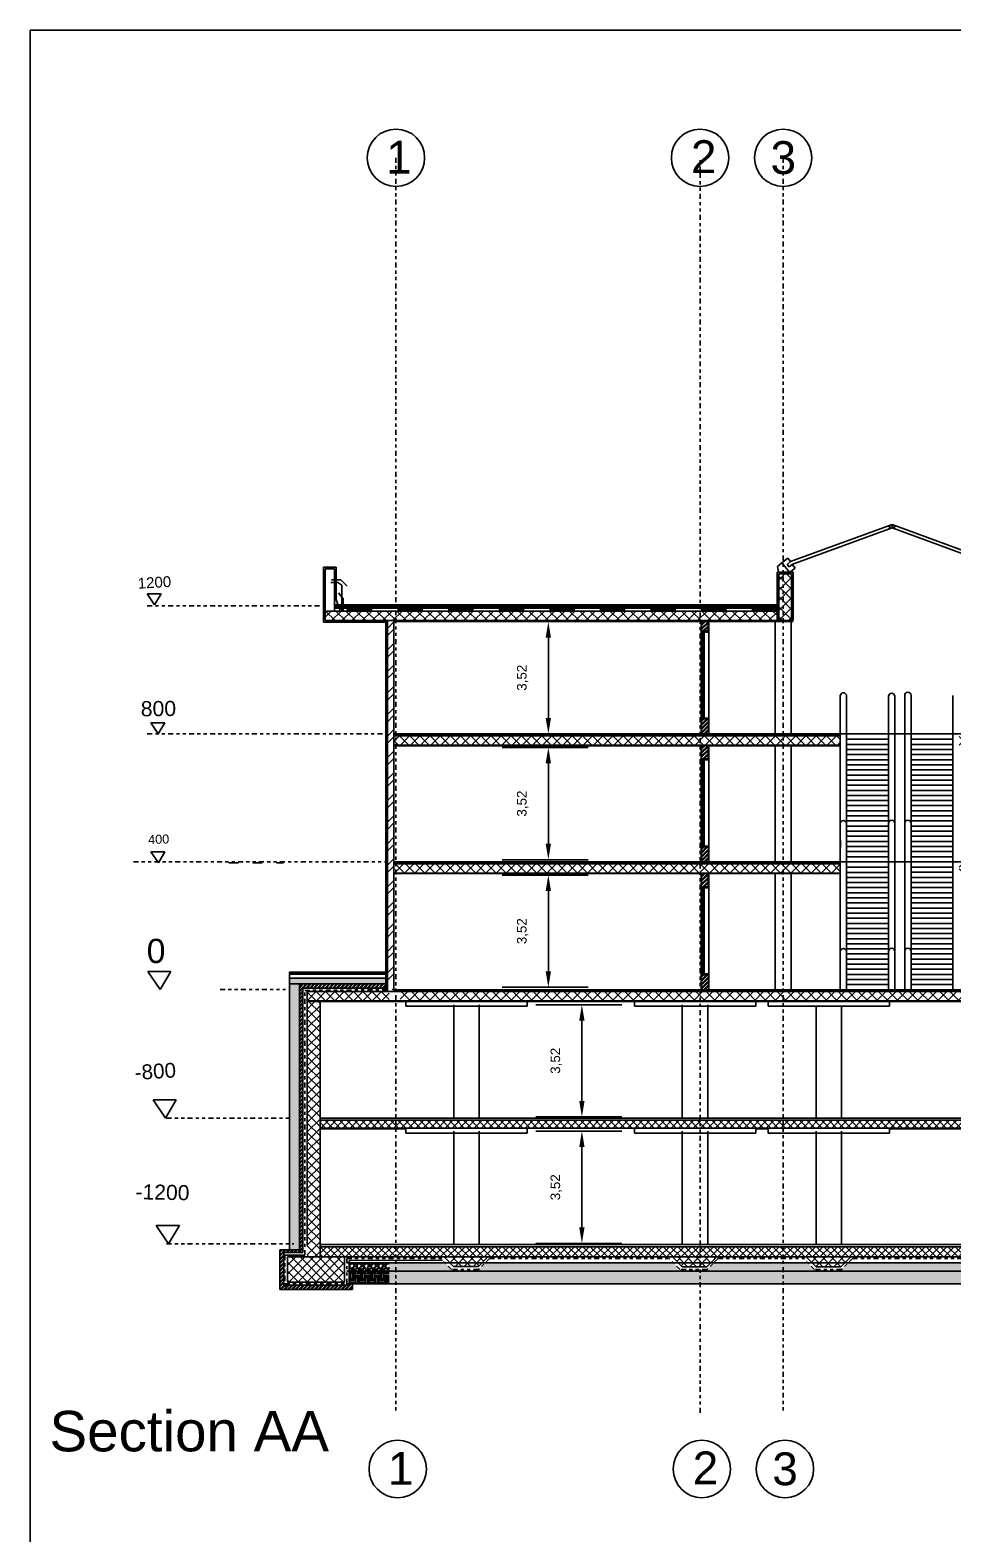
# Model space of a CAD drawing. Header units: millimetres. Extents: x 240 to 610, y 141 to 225.
# Drawn here: x 365.42 to 394.37, y 177.92 to 225.08 of the extents above; entities that cross this region are included whole.
import ezdxf

# ---------------------------------------------------------------- set-up
doc = ezdxf.new("R2010")
doc.units = ezdxf.units.MM
doc.header["$LTSCALE"] = 0.5
for name, pattern in [('ACAD_ISO03W100', [30, 12, -18]), ('Dash', [6.35, 3.175, -3.175]), ('PHANTOM2', [1.25, 0.625, -0.125, 0.125, -0.125, 0.125, -0.125])]:
    doc.linetypes.add(name, pattern=pattern)
doc.layers.add('Layer1', color=5, linetype='Continuous')
doc.layers.add('m7or', color=1, linetype='Continuous')
doc.styles.get("Standard").update_dxf_attribs({"font": 'arial.ttf'})
doc.dimstyles.new('Copy of ISO-25', dxfattribs={"dimtxt": 0.3, "dimasz": 0.5, "dimexe": 1.25, "dimexo": 0.625, "dimtad": 1, "dimtxsty": 'Standard', "dimcen": 2.5, "dimadec": 0, "dimazin": 0, "dimtfac": 1, "dimtmove": 0, "dimatfit": 3, "dimfxl": 1, "dimarcsym": 0})
pattern_1 = [(45, (-2698.28931, -1589.49827), (-0.1144982655, 0.1144982655), []), (135, (-2698.28931, -1589.49827), (-0.1144982655, -0.1144982655), [])]
pattern_2 = [(45, (-2698.28931, -1589.49827), (-0.141439034, 0.141439034), []), (135, (-2698.28931, -1589.49827), (-0.141439034, -0.141439034), [])]
pattern_3 = [(0, (-2698.28931, -1589.49827), (0.1524, 0.1524), [0.1524, -0.1524]), (0, (-2698.28931, -1589.44112), (0.1524, 0.1524), [0.1524, -0.1524]), (0, (-2698.28931, -1589.38397), (0.1524, 0.1524), [0.1524, -0.1524]), (90, (-2698.27026, -1589.36492), (-0.1524, 0.1524), [0.1524, -0.1524]), (90, (-2698.21311, -1589.36492), (-0.1524, 0.1524), [0.1524, -0.1524]), (90, (-2698.15596, -1589.36492), (-0.1524, 0.1524), [0.1524, -0.1524])]

# ---------------------------------------------------------------- blocks, each defined once
blk = doc.blocks.new('*D28')
at = {"color": 0, "lineweight": -2, "ltscale": 0.5, "transparency": 16777216}
for p, q in [((380.231, 206.528), (382.926, 206.528)), ((381.676, 206.028), (381.676, 203.508)), ((380.231, 203.008), (382.926, 203.008))]:
    blk.add_line(p, q, dxfattribs=at)
at = {"color": 0, "ltscale": 0.5, "transparency": 16777216}
for points in [[(381.592, 206.028), (381.759, 206.028), (381.676, 206.528)], [(381.592, 203.508), (381.759, 203.508), (381.676, 203.008)]]:
    blk.add_solid(points, dxfattribs=at)
at = {"layer": 'Defpoints', "color": 0, "ltscale": 0.5, "transparency": 16777216}
for p in [(379.606, 206.528), (379.606, 203.008), (381.676, 203.008)]:
    blk.add_point(p, dxfattribs=at)
at = {"color": 0, "ltscale": 0.5, "transparency": 16777216, "insert": (380.87, 204.768), "char_height": 0.3, "attachment_point": 5, "rotation": 90}
blk.add_mtext('3,52', dxfattribs=at)
blk = doc.blocks.new('*D29')
at = {"color": 0, "lineweight": -2, "ltscale": 0.5, "transparency": 16777216}
for p, q in [((380.231, 202.583), (382.926, 202.583)), ((381.676, 202.083), (381.676, 199.563)), ((380.231, 199.063), (382.926, 199.063))]:
    blk.add_line(p, q, dxfattribs=at)
at = {"color": 0, "ltscale": 0.5, "transparency": 16777216}
for points in [[(381.592, 202.083), (381.759, 202.083), (381.676, 202.583)], [(381.592, 199.563), (381.759, 199.563), (381.676, 199.063)]]:
    blk.add_solid(points, dxfattribs=at)
at = {"layer": 'Defpoints', "color": 0, "ltscale": 0.5, "transparency": 16777216}
for p in [(379.606, 202.583), (379.606, 199.063), (381.676, 199.063)]:
    blk.add_point(p, dxfattribs=at)
at = {"color": 0, "ltscale": 0.5, "transparency": 16777216, "insert": (380.87, 200.823), "char_height": 0.3, "attachment_point": 5, "rotation": 90}
blk.add_mtext('3,52', dxfattribs=at)
blk = doc.blocks.new('*D30')
at = {"color": 0, "lineweight": -2, "ltscale": 0.5, "transparency": 16777216}
for p, q in [((380.231, 198.582), (382.926, 198.582)), ((381.676, 198.082), (381.676, 195.563)), ((380.231, 195.063), (382.926, 195.063))]:
    blk.add_line(p, q, dxfattribs=at)
at = {"color": 0, "ltscale": 0.5, "transparency": 16777216}
for points in [[(381.592, 198.082), (381.759, 198.082), (381.676, 198.582)], [(381.592, 195.563), (381.759, 195.563), (381.676, 195.063)]]:
    blk.add_solid(points, dxfattribs=at)
at = {"layer": 'Defpoints', "color": 0, "ltscale": 0.5, "transparency": 16777216}
for p in [(379.606, 198.582), (379.606, 195.063), (381.676, 195.063)]:
    blk.add_point(p, dxfattribs=at)
at = {"color": 0, "ltscale": 0.5, "transparency": 16777216, "insert": (380.87, 196.822), "char_height": 0.3, "attachment_point": 5, "rotation": 90}
blk.add_mtext('3,52', dxfattribs=at)
blk = doc.blocks.new('*D31')
at = {"color": 0, "lineweight": -2, "ltscale": 0.5, "transparency": 16777216}
for p, q in [((381.284, 194.517), (383.978, 194.517)), ((382.728, 194.017), (382.728, 191.498)), ((381.284, 190.998), (383.978, 190.998))]:
    blk.add_line(p, q, dxfattribs=at)
at = {"color": 0, "ltscale": 0.5, "transparency": 16777216}
for points in [[(382.645, 194.017), (382.812, 194.017), (382.728, 194.517)], [(382.645, 191.498), (382.812, 191.498), (382.728, 190.998)]]:
    blk.add_solid(points, dxfattribs=at)
at = {"layer": 'Defpoints', "color": 0, "ltscale": 0.5, "transparency": 16777216}
for p in [(380.659, 194.517), (380.659, 190.998), (382.728, 190.998)]:
    blk.add_point(p, dxfattribs=at)
at = {"color": 0, "ltscale": 0.5, "transparency": 16777216, "insert": (381.923, 192.758), "char_height": 0.3, "attachment_point": 5, "rotation": 90}
blk.add_mtext('3,52', dxfattribs=at)
blk = doc.blocks.new('*D32')
at = {"color": 0, "lineweight": -2, "ltscale": 0.5, "transparency": 16777216}
for p, q in [((381.284, 190.553), (383.978, 190.553)), ((382.728, 190.053), (382.728, 187.533)), ((381.284, 187.033), (383.978, 187.033))]:
    blk.add_line(p, q, dxfattribs=at)
at = {"color": 0, "ltscale": 0.5, "transparency": 16777216}
for points in [[(382.645, 190.053), (382.812, 190.053), (382.728, 190.553)], [(382.645, 187.533), (382.812, 187.533), (382.728, 187.033)]]:
    blk.add_solid(points, dxfattribs=at)
at = {"layer": 'Defpoints', "color": 0, "ltscale": 0.5, "transparency": 16777216}
for p in [(380.659, 190.553), (380.659, 187.033), (382.728, 187.033)]:
    blk.add_point(p, dxfattribs=at)
at = {"color": 0, "ltscale": 0.5, "transparency": 16777216, "insert": (381.923, 188.793), "char_height": 0.3, "attachment_point": 5, "rotation": 90}
blk.add_mtext('3,52', dxfattribs=at)

msp = doc.modelspace()

# ---------------------------------------------------------------- hatches: boundary and pattern name
at = {"ltscale": 0.5}
h = msp.add_hatch(dxfattribs=at)
h.set_pattern_fill('ANSI37', color=256, scale=0.071)
h.set_pattern_definition([(45, (-2698.28931, -1589.49827), (-0.159399546, 0.159399546), []), (135, (-2698.28931, -1589.49827), (-0.159399546, -0.159399546), [])])
h.paths.add_polyline_path([(388.852, 206.86), (376.685, 206.86), (376.685, 206.56), (376.832, 206.56), (388.852, 206.56)])
h.paths.add_polyline_path([(376.685, 206.86), (374.972, 206.86), (374.671, 206.86), (374.671, 206.56), (376.631, 206.56), (376.685, 206.56)])
h.paths.add_polyline_path([(389.303, 208.026), (388.902, 208.026), (388.902, 206.56), (389.303, 206.56)])
h.paths.add_polyline_path([(396.018, 208.026), (395.918, 208.026), (395.617, 208.026), (395.617, 206.56), (396.018, 206.56)])
h.paths.add_polyline_path([(397.25, 206.86), (396.068, 206.86), (396.068, 206.56), (397.25, 206.56)])
h.paths.add_polyline_path([(390.831, 202.948), (376.832, 202.948), (376.832, 202.658), (390.831, 202.658)])
h.paths.add_polyline_path([(403.887, 202.948), (394.567, 202.948), (394.567, 202.658), (403.887, 202.658)])
h.paths.add_polyline_path([(403.887, 198.936), (394.567, 198.936), (394.567, 198.646), (403.887, 198.646)])
h.paths.add_polyline_path([(390.831, 198.936), (376.832, 198.936), (376.832, 198.646), (390.831, 198.646)])
h.paths.add_polyline_path([(404.285, 194.905), (390.831, 194.926), (377.032, 194.926), (377.032, 194.636), (390.831, 194.636), (404.285, 194.636)])
at = {"ltscale": 0.05}
h = msp.add_hatch(dxfattribs=at)
h.set_pattern_fill('ANSI32', color=256, scale=0.050124)
h.set_pattern_definition([(45, (-2427.1504, -1914.1769), (-0.33759305, 0.33759305), []), (45, (-2426.92535, -1914.1769), (-0.33759305, 0.33759305), [])])
h.paths.add_polyline_path([(376.832, 206.56), (376.631, 206.56), (376.631, 194.988), (376.832, 194.988)])
at = {"ltscale": 0.5}
h = msp.add_hatch(dxfattribs=at)
h.set_pattern_fill('ANSI32', color=256, scale=0.0093)
h.set_pattern_definition([(45, (-2698.28931, -1589.49827), (-0.0626372864, 0.0626372864), []), (45, (-2698.24756, -1589.49827), (-0.0626372864, 0.0626372864), [])])
h.paths.add_polyline_path([(386.695, 195.457), (386.475, 195.457), (386.475, 194.988), (386.695, 194.988)])
h.paths.add_polyline_path([(386.485, 198.217), (386.685, 198.217), (386.685, 198.626), (386.485, 198.626)])
h.paths.add_polyline_path([(386.695, 199.467), (386.475, 199.467), (386.475, 198.998), (386.695, 198.998)])
h.paths.add_polyline_path([(386.685, 202.638), (386.485, 202.638), (386.485, 202.227), (386.685, 202.227)])
h.paths.add_polyline_path([(386.475, 203.008), (386.695, 203.008), (386.695, 203.477), (386.475, 203.477)])
h.paths.add_polyline_path([(386.685, 206.56), (386.485, 206.56), (386.485, 206.237), (386.685, 206.237)])
h = msp.add_hatch(dxfattribs=at)
h.set_pattern_fill('GRAVEL', color=256, scale=0.014)
h.set_pattern_definition([(228.0127875, (-2698.033282, -1589.142673), (-2.84480000022, -3.2003999998), [0.047841, -4.73626771]), (184.969741, (-2698.065286, -1589.178233), (4.26719999831, 0.35560002026), [0.08209666, -8.127566845]), (132.5104471, (-2698.147074, -1589.185345), (3.5560000015, -3.91159999863), [0.057887413, -5.73086119]), (267.273689, (-2698.285758, -1589.274245), (0.355600000745, 7.11199999996), [0.074760633, -7.40130124]), (292.8336542, (-2698.289314, -1589.34892), (-1.77800000015, 4.26719999994), [0.073308718, -7.257573084]), (357.273689, (-2698.260866, -1589.416485), (-7.11199999996, 0.355600000745), [0.074760633, -7.40130124]), (37.69424047, (-2698.18619, -1589.420041), (-4.622799999795, -3.556000000266), [0.098867112, -9.787836144]), (72.25532837, (-2698.107958, -1589.359589), (2.48920000067, 7.823199999787), [0.093340733, -9.240735924]), (121.4295656, (-2698.07951, -1589.270689), (-2.8448000004, 4.62279999975), [0.07501382, -7.426376398]), (175.2363583, (-2698.118626, -1589.20668), (3.91159999994, -0.35560000061), [0.08563986, -4.196351173]), (222.3974378, (-2698.20397, -1589.199569), (-4.267199999863, -3.91160000015), [0.11075091, -10.96434815]), (138.8140748, (-2697.933714, -1589.2778), (-2.48919999985, 2.13360000017), [0.037800636, -3.742279215]), (171.4692344, (-2697.962162, -1589.252909), (4.622800000125, -0.71119999919), [0.071915477, -7.11964946]), (225, (-2698.03328, -1589.24224), (-5e-17, -0.3556), [0.050289308, -0.452605035]), (203.1985905, (-2698.058174, -1589.19957), (1.77800000005, 0.7111999999), [0.027081785, -2.68108713]), (291.8014095, (-2698.083066, -1589.210237), (-0.3556000001, 1.0668), [0.038299187, -1.87666542]), (30.9637565, (-2698.06884, -1589.245797), (1.0668, 0.7112), [0.062204752, -2.01128174]), (161.5650512, (-2698.0155, -1589.21379), (0.7112, -0.3556), [0.0449802, -1.079525736]), (16.38954033, (-2698.289314, -1589.210237), (3.556, 1.0668), [0.06301232, -6.238235734]), (70.34617594, (-2698.228862, -1589.192457), (-1.42240000013, -3.91159999995), [0.05286385, -5.233510195]), (293.1985905, (-2698.015502, -1589.142673), (-0.7111999999, 1.77800000005), [0.054163214, -2.654005702]), (343.6104597, (-2697.994166, -1589.192457), (-3.55600000007, 1.06679999975), [0.06301232, -6.238235734]), (339.4439548, (-2698.289314, -1589.43071), (-1.778, 0.7112), [0.060764928, -2.977482804]), (294.7751406, (-2698.232418, -1589.452045), (-1.77800000212, 3.91159999904), [0.050914097, -5.040503073]), (66.8014095, (-2698.011946, -1589.498273), (0.7111999999, 1.77800000004), [0.054163214, -2.654005702]), (17.35402464, (-2697.99061, -1589.448489), (-4.62279999991, -1.4224000003), [0.059609584, -5.901332637]), (69.4439548, (-2698.18619, -1589.498273), (-0.7112, -1.778), [0.030382464, -3.007865268]), (101.3099325, (-2698.03328, -1589.49827), (-0.3556, 1.4224), [0.018132044, -1.795079295]), (165.9637565, (-2698.03684, -1589.48049), (1.0668, -0.3556), [0.073308718, -1.392867642]), (186.00900596, (-2698.107958, -1589.462713), (3.55599999998, 0.35560000019), [0.06793738, -6.72579108]), (303.6900675, (-2698.06884, -1589.2778), (-0.3556, 0.7112), [0.051285343, -1.23084869]), (353.1572266, (-2698.040394, -1589.320473), (6.045200000037, -0.711199999684), [0.089537946, -8.86424127]), (60.9453959, (-2697.951494, -1589.33114), (-1.42240000004, -2.48919999998), [0.036611154, -3.624514925]), (90, (-2697.9337, -1589.29914), (-0.3556, 0.3556), [0.021336, -0.334264]), (120.2564372, (-2698.11507, -1589.452045), (1.42239999983, -2.4892000001), [0.049401374, -4.890751708]), (48.0127875, (-2698.139962, -1589.409373), (2.84480000023, 3.2003999998), [0.095682003, -4.688426708]), (0, (-2698.07595, -1589.33825), (0.3556, 0.3556), [0.092456, -0.263144]), (325.3048465, (-2697.983498, -1589.338253), (3.55600000135, -2.48919999808), [0.05622534, -5.56630434]), (254.0546041, (-2697.93727, -1589.370257), (-0.3556, -1.4224), [0.05177607, -2.537031005]), (207.64597536, (-2697.951494, -1589.42004), (-6.75640000025, -3.55599999953), [0.084300314, -8.34574502]), (175.42607874, (-2698.02617, -1589.459157), (-4.6228, 0.3556), [0.089184124, -8.829218504])])
h.paths.add_polyline_path([(376.581, 195.168), (376.581, 195.347), (373.559, 195.347), (373.559, 195.168), (373.868, 195.168)])
h.paths.add_polyline_path([(444.181, 194.83), (444.181, 194.601), (446.463, 194.601), (446.463, 194.83)])
h = msp.add_hatch(dxfattribs=at)
h.set_pattern_fill('ANSI32', color=256, scale=0.0089)
h.set_pattern_definition([(45, (-2698.289314, -1589.49827), (-0.0599432096, 0.0599432096), []), (45, (-2698.24935, -1589.49827), (-0.0599432096, 0.0599432096), [])])
h.paths.add_polyline_path([(373.977, 195.037), (374.035, 195.037), (376.581, 195.037), (376.581, 195.168), (373.868, 195.168), (373.868, 195.037), (373.868, 186.831), (373.249, 186.831), (373.249, 185.588), (374.113, 185.588), (374.113, 185.726), (373.377, 185.726), (373.377, 186.743), (373.408, 186.743), (373.977, 186.743)])
h.paths.add_polyline_path([(375.531, 185.766), (375.424, 185.766), (375.424, 185.726), (374.113, 185.726), (374.113, 185.588), (375.531, 185.588)], flags=17)
h.paths.add_polyline_path([(445.298, 186.964), (444.458, 186.964), (444.458, 194.601), (444.33, 194.601), (444.33, 186.805), (445.083, 186.805), (445.083, 186.041), (445.083, 185.685), (444.151, 185.685), (444.151, 185.541), (445.298, 185.541)])
h.paths.add_polyline_path([(444.151, 185.685), (442.995, 185.685), (442.995, 185.759), (442.865, 185.759), (442.865, 185.541), (444.151, 185.541)])
h = msp.add_hatch(dxfattribs=at)
h.set_pattern_fill('EARTH', color=256, scale=0.025)
h.set_pattern_definition([(0, (-2698.28931, -1589.49827), (0.15875, 0.15875), [0.15875, -0.15875]), (0, (-2698.28931, -1589.43874), (0.15875, 0.15875), [0.15875, -0.15875]), (0, (-2698.28931, -1589.37921), (0.15875, 0.15875), [0.15875, -0.15875]), (90, (-2698.26947, -1589.35937), (-0.15875, 0.15875), [0.15875, -0.15875]), (90, (-2698.20994, -1589.35937), (-0.15875, 0.15875), [0.15875, -0.15875]), (90, (-2698.15041, -1589.35937), (-0.15875, 0.15875), [0.15875, -0.15875])])
h.paths.add_polyline_path([(444.789, 194.32), (446.463, 194.32), (446.463, 194.601), (444.458, 194.601), (444.458, 186.964), (444.789, 186.964)])
h.paths.add_polyline_path([(373.868, 195.037), (373.868, 195.168), (373.559, 195.168), (373.559, 186.831), (373.868, 186.831)])
h = msp.add_hatch(dxfattribs=at)
h.set_pattern_fill('ANSI37', color=256, scale=0.065)
h.set_pattern_definition([(45, (-2698.28931, -1589.49827), (-0.145929162, 0.145929162), []), (135, (-2698.28931, -1589.49827), (-0.145929162, -0.145929162), [])])
h.paths.add_polyline_path([(376.685, 194.926), (374.113, 194.926), (374.113, 194.636), (376.685, 194.636)])
h = msp.add_hatch(dxfattribs=at)
h.set_pattern_fill('ANSI37', color=256, scale=0.066)
h.set_pattern_definition([(45, (-2698.28931, -1589.49827), (-0.148174226, 0.148174226), []), (135, (-2698.28931, -1589.49827), (-0.148174226, -0.148174226), [])])
h.paths.add_polyline_path([(374.514, 194.616), (374.113, 194.616), (374.113, 186.968), (374.113, 186.61), (374.514, 186.61)])
h = msp.add_hatch(dxfattribs=at)
h.set_pattern_fill('ANSI37', color=256, scale=0.051)
h.set_pattern_definition(pattern_1)
h.paths.add_polyline_path([(376.685, 190.897), (374.514, 190.897), (374.514, 190.647), (376.685, 190.647)])
h = msp.add_hatch(dxfattribs=at)
h.set_pattern_fill('ANSI37', color=256, scale=0.051)
h.set_pattern_definition(pattern_1)
h.paths.add_polyline_path([(403.887, 190.897), (376.685, 190.897), (376.685, 190.647), (403.887, 190.647)])
h = msp.add_hatch(dxfattribs=at)
h.set_pattern_fill('ANSI37', color=256, scale=0.051)
h.set_pattern_definition(pattern_1)
h.paths.add_polyline_path([(404.285, 186.927), (376.685, 186.927), (376.685, 186.607), (404.285, 186.607)])
h.paths.add_polyline_path([(404.285, 186.607), (403.916, 186.607), (403.916, 186.015), (403.5, 186.015), (403.5, 185.605), (404.285, 185.605)])
h.paths.add_polyline_path([(376.685, 186.927), (374.514, 186.927), (374.514, 186.607), (376.685, 186.607)])
at = {"ltscale": 0.05}
h = msp.add_hatch(dxfattribs=at)
h.set_pattern_fill('ANSI37', color=256, scale=0.0631)
h.set_pattern_definition([(45, (-2698.28931, -1589.49827), (-0.14166354, 0.14166354), []), (135, (-2698.28931, -1589.49827), (-0.14166354, -0.14166354), [])])
h.paths.add_polyline_path([(374.526, 186.61), (374.514, 186.61), (373.498, 186.61), (373.498, 185.819), (374.526, 185.819)])
h.paths.add_polyline_path([(375.283, 186.61), (374.526, 186.61), (374.526, 185.819), (375.283, 185.819)])
at = {"ltscale": 0.5}
h = msp.add_hatch(dxfattribs=at)
h.set_pattern_fill('GRAVEL', color=256, scale=0.0089)
h.set_pattern_definition([(228.0127875, (-2698.126551, -1589.272213), (-1.80848000014, -2.03453999987), [0.030413208, -3.010913044]), (184.969741, (-2698.146897, -1589.294819), (2.712719998927, 0.226060012878), [0.05219002, -5.166810352]), (132.5104471, (-2698.19889, -1589.29934), (2.260600000955, -2.48665999913), [0.036799855, -3.643190329]), (267.273689, (-2698.287054, -1589.355855), (0.226060000473, 4.521199999976), [0.047526402, -4.705112931]), (292.83365418, (-2698.289314, -1589.403327), (-1.130300000095, 2.71271999996), [0.0466034, -4.61374289]), (357.273689, (-2698.27123, -1589.446279), (-4.521199999976, 0.226060000473), [0.047526402, -4.705112931]), (37.69424047, (-2698.223757, -1589.4485394), (-2.93877999987, -2.26060000017), [0.062851236, -6.222267263]), (72.25532837, (-2698.174024, -1589.410109), (1.582420000425, 4.973319999865), [0.059338037, -5.874467838]), (121.42956562, (-2698.155939, -1589.353594), (-1.808480000257, 2.938779999842), [0.047687357, -4.721053567]), (175.2363583, (-2698.180806, -1589.312903), (2.48665999996, -0.22606000039), [0.054442482, -2.667680389]), (222.3974378, (-2698.23506, -1589.308382), (-2.712719999913, -2.486660000095), [0.070405935, -6.970192754]), (138.8140748, (-2698.063254, -1589.358115), (-1.5824199999, 1.35636000011), [0.024030404, -2.379020358]), (171.4692344, (-2698.081339, -1589.342291), (2.93878000008, -0.452119999487), [0.045717696, -4.526062871]), (225, (-2698.12655, -1589.33551), (-3e-17, -0.22606), [0.031969631, -0.287727487]), (203.1985905, (-2698.142375, -1589.308382), (1.13030000003, 0.45211999992), [0.017216277, -1.704405391]), (291.8014095, (-2698.1582, -1589.315164), (-0.22606000005, 0.67818), [0.02434734, -1.193023016]), (30.9637565, (-2698.149157, -1589.33777), (0.67818, 0.45211999998), [0.03954445, -1.278600536]), (161.5650512, (-2698.11525, -1589.317425), (0.45212, -0.22606), [0.028594555, -0.686269932]), (16.38954033, (-2698.289314, -1589.315164), (2.2606, 0.67818), [0.040057832, -3.965735574]), (70.34617594, (-2698.250884, -1589.303861), (-0.90424000008, -2.48665999997), [0.033606306, -3.327017195]), (293.1985905, (-2698.115248, -1589.272213), (-0.45211999992, 1.13030000003), [0.034432329, -1.68718934]), (343.61045967, (-2698.101685, -1589.303861), (-2.260600000047, 0.67817999984), [0.040057832, -3.965735574]), (339.4439548, (-2698.289314, -1589.45532), (-1.1303, 0.45212), [0.038629133, -1.892828354]), (294.7751406, (-2698.253145, -1589.468885), (-1.130300001345, 2.48665999939), [0.032366819, -3.204319811]), (66.8014095, (-2698.112988, -1589.498273), (0.45211999993, 1.13030000003), [0.034432329, -1.68718934]), (17.35402464, (-2698.099424, -1589.466624), (-2.93877999994, -0.90424000019), [0.037894664, -3.751561462]), (69.4439548, (-2698.223757, -1589.498273), (-0.45212, -1.1303), [0.019314566, -1.91214292]), (101.3099325, (-2698.12655, -1589.498273), (-0.22606, 0.90424), [0.0115268, -1.141157552]), (165.9637565, (-2698.12881, -1589.48697), (0.67818, -0.22606), [0.0466034, -0.885465858]), (186.00900596, (-2698.174024, -1589.475667), (2.260599999988, 0.22606000012), [0.043188763, -4.275681473]), (303.6900675, (-2698.14916, -1589.358115), (-0.22606, 0.45212), [0.032602825, -0.782468096]), (353.1572266, (-2698.131072, -1589.385243), (3.843020000024, -0.452119999799), [0.056920552, -5.635124807]), (60.9453959, (-2698.074557, -1589.392024), (-0.90424000002, -1.58241999999), [0.023274233, -2.304155916]), (90, (-2698.06325, -1589.37168), (-0.22606, 0.22606), [0.0135636, -0.2124964]), (120.25643716, (-2698.178545, -1589.468885), (0.90423999989, -1.58242000006), [0.03140516, -3.109120729]), (48.0127875, (-2698.19437, -1589.441758), (1.80848000015, 2.03453999987), [0.060826416, -2.980499836]), (0, (-2698.15368, -1589.39655), (0.22606, 0.22606), [0.0587756, -0.1672844]), (325.3048465, (-2698.094903, -1589.396546), (2.260600000856, -1.582419998777), [0.035743251, -3.538579188]), (254.0546041, (-2698.065515, -1589.41689), (-0.22605999998, -0.90424), [0.032914788, -1.612826853]), (207.64597536, (-2698.074557, -1589.448539), (-4.295140000158, -2.2605999997), [0.053590914, -5.305509334]), (175.42607874, (-2698.12203, -1589.473406), (-2.93878, 0.22606), [0.056695622, -5.612860335])])
h.paths.add_polyline_path([(376.685, 186.426), (375.424, 186.426), (375.424, 186.164), (376.685, 186.163)])
h = msp.add_hatch(dxfattribs=at)
h.set_pattern_fill('GRAVEL', color=256, scale=0.0089)
h.set_pattern_definition([(228.0127875, (-2698.126551, -1589.272213), (-1.80848000014, -2.03453999987), [0.030413208, -3.010913044]), (184.969741, (-2698.146897, -1589.294819), (2.712719998927, 0.226060012878), [0.05219002, -5.166810352]), (132.5104471, (-2698.19889, -1589.29934), (2.260600000955, -2.48665999913), [0.036799855, -3.643190329]), (267.273689, (-2698.287054, -1589.355855), (0.226060000473, 4.521199999976), [0.047526402, -4.705112931]), (292.83365418, (-2698.289314, -1589.403327), (-1.130300000095, 2.71271999996), [0.0466034, -4.61374289]), (357.273689, (-2698.27123, -1589.446279), (-4.521199999976, 0.226060000473), [0.047526402, -4.705112931]), (37.69424047, (-2698.223757, -1589.4485394), (-2.93877999987, -2.26060000017), [0.062851236, -6.222267263]), (72.25532837, (-2698.174024, -1589.410109), (1.582420000425, 4.973319999865), [0.059338037, -5.874467838]), (121.42956562, (-2698.155939, -1589.353594), (-1.808480000257, 2.938779999842), [0.047687357, -4.721053567]), (175.2363583, (-2698.180806, -1589.312903), (2.48665999996, -0.22606000039), [0.054442482, -2.667680389]), (222.3974378, (-2698.23506, -1589.308382), (-2.712719999913, -2.486660000095), [0.070405935, -6.970192754]), (138.8140748, (-2698.063254, -1589.358115), (-1.5824199999, 1.35636000011), [0.024030404, -2.379020358]), (171.4692344, (-2698.081339, -1589.342291), (2.93878000008, -0.452119999487), [0.045717696, -4.526062871]), (225, (-2698.12655, -1589.33551), (-3e-17, -0.22606), [0.031969631, -0.287727487]), (203.1985905, (-2698.142375, -1589.308382), (1.13030000003, 0.45211999992), [0.017216277, -1.704405391]), (291.8014095, (-2698.1582, -1589.315164), (-0.22606000005, 0.67818), [0.02434734, -1.193023016]), (30.9637565, (-2698.149157, -1589.33777), (0.67818, 0.45211999998), [0.03954445, -1.278600536]), (161.5650512, (-2698.11525, -1589.317425), (0.45212, -0.22606), [0.028594555, -0.686269932]), (16.38954033, (-2698.289314, -1589.315164), (2.2606, 0.67818), [0.040057832, -3.965735574]), (70.34617594, (-2698.250884, -1589.303861), (-0.90424000008, -2.48665999997), [0.033606306, -3.327017195]), (293.1985905, (-2698.115248, -1589.272213), (-0.45211999992, 1.13030000003), [0.034432329, -1.68718934]), (343.61045967, (-2698.101685, -1589.303861), (-2.260600000047, 0.67817999984), [0.040057832, -3.965735574]), (339.4439548, (-2698.289314, -1589.45532), (-1.1303, 0.45212), [0.038629133, -1.892828354]), (294.7751406, (-2698.253145, -1589.468885), (-1.130300001345, 2.48665999939), [0.032366819, -3.204319811]), (66.8014095, (-2698.112988, -1589.498273), (0.45211999993, 1.13030000003), [0.034432329, -1.68718934]), (17.35402464, (-2698.099424, -1589.466624), (-2.93877999994, -0.90424000019), [0.037894664, -3.751561462]), (69.4439548, (-2698.223757, -1589.498273), (-0.45212, -1.1303), [0.019314566, -1.91214292]), (101.3099325, (-2698.12655, -1589.498273), (-0.22606, 0.90424), [0.0115268, -1.141157552]), (165.9637565, (-2698.12881, -1589.48697), (0.67818, -0.22606), [0.0466034, -0.885465858]), (186.00900596, (-2698.174024, -1589.475667), (2.260599999988, 0.22606000012), [0.043188763, -4.275681473]), (303.6900675, (-2698.14916, -1589.358115), (-0.22606, 0.45212), [0.032602825, -0.782468096]), (353.1572266, (-2698.131072, -1589.385243), (3.843020000024, -0.452119999799), [0.056920552, -5.635124807]), (60.9453959, (-2698.074557, -1589.392024), (-0.90424000002, -1.58241999999), [0.023274233, -2.304155916]), (90, (-2698.06325, -1589.37168), (-0.22606, 0.22606), [0.0135636, -0.2124964]), (120.25643716, (-2698.178545, -1589.468885), (0.90423999989, -1.58242000006), [0.03140516, -3.109120729]), (48.0127875, (-2698.19437, -1589.441758), (1.80848000015, 2.03453999987), [0.060826416, -2.980499836]), (0, (-2698.15368, -1589.39655), (0.22606, 0.22606), [0.0587756, -0.1672844]), (325.3048465, (-2698.094903, -1589.396546), (2.260600000856, -1.582419998777), [0.035743251, -3.538579188]), (254.0546041, (-2698.065515, -1589.41689), (-0.22605999998, -0.90424), [0.032914788, -1.612826853]), (207.64597536, (-2698.074557, -1589.448539), (-4.295140000158, -2.2605999997), [0.053590914, -5.305509334]), (175.42607874, (-2698.12203, -1589.473406), (-2.93878, 0.22606), [0.056695622, -5.612860335])])
h.paths.add_polyline_path([(423.922, 186.426), (420.953, 186.426), (420.74, 186.212), (419.895, 186.212), (419.688, 186.426), (416.714, 186.426), (416.501, 186.212), (415.656, 186.212), (415.45, 186.426), (409.514, 186.426), (409.301, 186.212), (408.456, 186.212), (408.25, 186.426), (404.746, 186.426), (404.746, 186.156), (435.68, 186.148), (435.68, 186.426), (432.334, 186.426), (432.121, 186.212), (431.276, 186.212), (431.07, 186.426), (425.186, 186.426), (424.974, 186.212), (424.128, 186.212)])
h.paths.add_polyline_path([(396.745, 186.426), (391.086, 186.426), (390.871, 186.21), (390.026, 186.21), (389.818, 186.426), (386.867, 186.426), (386.652, 186.21), (385.807, 186.21), (385.599, 186.426), (379.699, 186.426), (379.484, 186.21), (378.639, 186.21), (378.431, 186.426), (376.685, 186.426), (376.685, 186.163), (403.858, 186.156), (403.858, 186.426), (398.013, 186.426), (397.798, 186.21), (396.953, 186.21)])
h.paths.add_polyline_path([(442.995, 186.192), (442.995, 186.418), (437.569, 186.418), (437.569, 186.192)])
h = msp.add_hatch(dxfattribs=at)
h.set_pattern_fill('ANSI37', color=256, scale=0.063)
h.set_pattern_definition(pattern_2)
h.paths.add_polyline_path([(379.126, 186.307), (379.48, 186.307), (379.779, 186.607), (378.407, 186.607), (378.706, 186.307)])
h = msp.add_hatch(dxfattribs=at)
h.set_pattern_fill('ANSI37', color=256, scale=0.063)
h.set_pattern_definition(pattern_2)
h.paths.add_polyline_path([(385.574, 186.607), (385.873, 186.299), (386.294, 186.299), (386.648, 186.299), (386.957, 186.607)])
h.paths.add_polyline_path([(391.159, 186.607), (389.767, 186.607), (390.073, 186.299), (390.494, 186.299), (390.848, 186.299)])
h = msp.add_hatch(dxfattribs=at)
h.set_pattern_fill('EARTH', color=256, scale=0.024)
h.set_pattern_definition(pattern_3)
h.paths.add_polyline_path([(376.685, 186.163), (375.424, 186.164), (375.424, 185.766), (376.685, 185.766)])
h = msp.add_hatch(dxfattribs=at)
h.set_pattern_fill('EARTH', color=256, scale=0.024)
h.set_pattern_definition(pattern_3)
h.paths.add_polyline_path([(404.285, 185.159), (404.285, 185.568), (403.462, 185.568), (403.462, 186.048), (403.858, 186.048), (403.858, 186.156), (376.685, 186.163), (376.685, 185.766), (402.256, 185.763), (402.256, 185.159)])
h.paths.add_polyline_path([(406.219, 185.159), (406.219, 185.763), (435.68, 185.759), (435.68, 186.148), (404.746, 186.156), (404.746, 186.039), (405.169, 186.039), (405.169, 185.568), (404.335, 185.568), (404.335, 185.159)])

# ---------------------------------------------------------------- linework, layer by layer
for p, q in [((365.419, 225.075), (484.419, 225.075)), ((365.419, 141.075), (365.419, 225.075)), ((389.274, 208.409), (392.457, 209.577)), ((389.309, 208.315), (392.456, 209.47)), ((392.343, 209.535), (392.357, 209.498)), ((392.357, 209.498), (392.386, 209.509)), ((392.395, 209.483), (392.364, 209.472)), ((392.364, 209.472), (392.375, 209.441)), ((392.386, 209.509), (392.395, 209.483)), ((392.456, 209.47), (392.457, 209.577)), ((395.594, 208.316), (392.456, 209.47)), ((395.629, 208.409), (392.457, 209.577)), ((392.527, 209.509), (392.518, 209.483)), ((392.518, 209.483), (392.549, 209.472)), ((392.556, 209.498), (392.527, 209.509)), ((392.549, 209.472), (392.538, 209.441)), ((392.57, 209.535), (392.556, 209.498)), ((389, 208.372), (389.186, 208.52)), ((389.186, 208.52), (389.274, 208.409)), ((388.864, 208.254), (389, 208.372)), ((388.9, 208.076), (388.864, 208.254)), ((389, 208.372), (389.237, 208.076)), ((389.274, 208.409), (389.166, 208.322)), ((389.166, 208.322), (389.229, 208.243)), ((389.229, 208.243), (389.326, 208.32)), ((389.414, 208.209), (389.241, 208.071)), ((389.326, 208.32), (389.414, 208.209)), ((388.852, 207.053), (374.972, 207.053)), ((388.852, 207.003), (374.972, 207.003)), ((374.972, 206.86), (374.671, 206.86)), ((388.852, 206.953), (374.972, 206.953)), ((386.465, 206.56), (386.465, 203.008)), ((386.485, 206.56), (386.485, 206.237)), ((386.685, 206.56), (386.685, 206.237)), ((386.705, 206.56), (386.705, 203.008)), ((388.792, 206.56), (388.792, 203.008)), ((389.292, 206.56), (389.292, 203.008)), ((386.465, 206.237), (386.705, 206.237)), ((386.705, 206.201), (386.465, 206.201)), ((386.513, 203.501), (386.513, 206.201)), ((386.513, 206.161), (386.564, 206.161)), ((386.513, 206.141), (386.564, 206.141)), ((386.539, 203.534), (386.539, 206.161)), ((386.564, 206.201), (386.564, 203.501)), ((386.705, 203.501), (386.465, 203.501)), ((386.465, 203.477), (386.705, 203.477)), ((386.475, 203.477), (386.475, 203.008)), ((386.564, 203.549), (386.513, 203.549)), ((386.513, 203.534), (386.564, 203.534)), ((386.695, 203.477), (386.695, 203.008)), ((390.831, 203.008), (376.832, 203.008)), ((390.831, 202.978), (376.832, 202.978)), ((390.831, 202.948), (376.832, 202.948)), ((391.031, 202.995), (391.031, 194.976)), ((391.031, 202.838), (392.343, 202.838)), ((392.342, 203.008), (392.345, 195.922)), ((393.054, 195.966), (393.054, 203.008)), ((393.054, 202.838), (394.367, 202.838)), ((390.831, 202.658), (376.832, 202.658)), ((390.831, 202.638), (376.832, 202.638)), ((386.465, 202.638), (386.465, 198.998)), ((386.485, 202.638), (386.485, 202.227)), ((386.685, 202.638), (386.685, 202.227)), ((386.705, 202.638), (386.705, 198.998)), ((388.792, 202.638), (388.792, 198.998)), ((389.292, 202.638), (389.292, 198.998)), ((391.031, 202.678), (392.343, 202.678)), ((391.031, 202.518), (392.343, 202.518)), ((391.031, 202.358), (392.343, 202.358)), ((393.054, 202.678), (394.367, 202.678)), ((393.054, 202.518), (394.367, 202.518)), ((393.054, 202.358), (394.367, 202.358)), ((386.465, 202.227), (386.705, 202.227)), ((386.705, 202.191), (386.465, 202.191)), ((386.513, 199.491), (386.513, 202.191)), ((386.513, 202.151), (386.564, 202.151)), ((386.513, 202.131), (386.564, 202.131)), ((386.539, 199.524), (386.539, 202.151)), ((386.564, 202.191), (386.564, 199.491)), ((391.031, 202.198), (392.343, 202.198)), ((391.031, 202.038), (392.343, 202.038)), ((391.031, 201.878), (392.343, 201.878)), ((393.054, 202.198), (394.367, 202.198)), ((393.054, 202.038), (394.367, 202.038)), ((393.054, 201.878), (394.367, 201.878)), ((391.031, 201.718), (392.343, 201.718)), ((391.031, 201.558), (392.343, 201.558)), ((391.031, 201.398), (392.343, 201.398)), ((393.054, 201.718), (394.367, 201.718)), ((393.054, 201.558), (394.367, 201.558)), ((393.054, 201.398), (394.367, 201.398)), ((391.031, 201.238), (392.343, 201.238)), ((391.031, 201.078), (392.343, 201.078)), ((391.031, 200.918), (392.343, 200.918)), ((393.054, 201.238), (394.367, 201.238)), ((393.054, 201.078), (394.367, 201.078)), ((393.054, 200.918), (394.367, 200.918)), ((391.031, 200.758), (392.343, 200.758)), ((391.031, 200.598), (392.343, 200.598)), ((391.031, 200.438), (392.343, 200.438)), ((393.054, 200.758), (394.367, 200.758)), ((393.054, 200.598), (394.367, 200.598)), ((393.054, 200.438), (394.367, 200.438)), ((391.031, 200.278), (392.343, 200.278)), ((391.031, 200.118), (392.343, 200.118)), ((391.031, 199.958), (392.343, 199.958)), ((393.054, 200.278), (394.367, 200.278)), ((393.054, 200.118), (394.367, 200.118)), ((393.054, 199.958), (394.367, 199.958)), ((386.705, 199.491), (386.465, 199.491)), ((386.465, 199.467), (386.705, 199.467)), ((386.475, 199.467), (386.475, 198.998)), ((386.564, 199.539), (386.513, 199.539)), ((386.513, 199.524), (386.564, 199.524)), ((386.695, 199.467), (386.695, 198.998)), ((390.844, 199.677), (390.844, 199.443)), ((391.031, 199.798), (392.343, 199.798)), ((391.031, 199.638), (392.343, 199.638)), ((391.031, 199.478), (392.343, 199.478)), ((392.545, 199.678), (392.545, 199.543)), ((392.854, 199.578), (392.854, 199.655)), ((393.054, 199.798), (394.367, 199.798)), ((393.054, 199.638), (394.367, 199.638)), ((393.054, 199.478), (394.367, 199.478)), ((391.031, 199.318), (392.343, 199.318)), ((391.031, 199.158), (392.343, 199.158)), ((392.534, 198.998), (394.047, 198.998)), ((393.054, 199.318), (394.367, 199.318)), ((393.054, 199.158), (394.367, 199.158)), ((390.831, 198.966), (376.832, 198.966)), ((390.831, 198.936), (376.832, 198.936)), ((390.831, 198.646), (376.832, 198.646)), ((390.831, 198.626), (376.832, 198.626)), ((386.465, 198.626), (386.465, 194.988)), ((386.485, 198.626), (386.485, 198.217)), ((386.685, 198.626), (386.685, 198.217)), ((386.705, 198.626), (386.705, 194.988)), ((388.792, 198.626), (388.792, 194.988)), ((389.292, 198.626), (389.292, 194.988)), ((391.031, 198.827), (392.344, 198.827)), ((391.031, 198.667), (392.344, 198.667)), ((393.054, 198.828), (394.367, 198.828)), ((393.054, 198.668), (394.367, 198.668)), ((386.465, 198.217), (386.705, 198.217)), ((386.705, 198.181), (386.465, 198.181)), ((386.513, 195.481), (386.513, 198.181)), ((386.513, 198.141), (386.564, 198.141)), ((386.513, 198.121), (386.564, 198.121)), ((386.539, 195.514), (386.539, 198.141)), ((386.564, 198.181), (386.564, 195.481)), ((391.031, 198.507), (392.344, 198.507)), ((391.031, 198.347), (392.344, 198.347)), ((391.031, 198.187), (392.344, 198.187)), ((393.054, 198.508), (394.367, 198.508)), ((393.054, 198.348), (394.367, 198.348)), ((393.054, 198.188), (394.367, 198.188)), ((391.031, 198.027), (392.344, 198.027)), ((391.031, 197.867), (392.344, 197.867)), ((391.031, 197.707), (392.344, 197.707)), ((393.054, 198.028), (394.367, 198.028)), ((393.054, 197.868), (394.367, 197.868)), ((393.054, 197.708), (394.367, 197.708)), ((391.031, 197.547), (392.344, 197.547)), ((391.031, 197.387), (392.344, 197.387)), ((391.031, 197.227), (392.344, 197.227)), ((393.054, 197.548), (394.367, 197.548)), ((393.054, 197.388), (394.367, 197.388)), ((393.054, 197.228), (394.367, 197.228)), ((391.031, 197.067), (392.344, 197.067)), ((391.031, 196.907), (392.344, 196.907)), ((391.031, 196.747), (392.344, 196.747)), ((393.054, 197.068), (394.367, 197.068)), ((393.054, 196.908), (394.367, 196.908)), ((393.054, 196.748), (394.367, 196.748)), ((391.031, 196.587), (392.344, 196.587)), ((391.031, 196.427), (392.344, 196.427)), ((391.031, 196.267), (392.344, 196.267)), ((392.345, 196.191), (392.345, 194.988)), ((393.054, 196.588), (394.367, 196.588)), ((393.054, 196.428), (394.367, 196.428)), ((393.054, 196.268), (394.367, 196.268)), ((391.031, 196.107), (392.344, 196.107)), ((391.031, 195.947), (392.344, 195.947)), ((391.031, 195.787), (392.344, 195.787)), ((393.054, 196.108), (394.367, 196.108)), ((393.054, 195.948), (394.367, 195.948)), ((393.054, 195.788), (394.367, 195.788)), ((373.559, 186.831), (373.559, 195.537)), ((373.559, 195.537), (376.581, 195.537)), ((373.559, 195.506), (376.581, 195.506)), ((373.559, 195.474), (376.581, 195.474)), ((373.559, 195.347), (376.581, 195.347)), ((386.705, 195.481), (386.465, 195.481)), ((386.465, 195.457), (386.705, 195.457)), ((386.475, 195.457), (386.475, 194.988)), ((386.564, 195.529), (386.513, 195.529)), ((386.513, 195.514), (386.564, 195.514)), ((386.695, 195.457), (386.695, 194.988)), ((391.031, 195.627), (392.344, 195.627)), ((391.031, 195.467), (392.344, 195.467)), ((391.031, 195.307), (392.344, 195.307)), ((393.054, 195.628), (394.367, 195.628)), ((393.054, 195.468), (394.367, 195.468)), ((393.054, 195.308), (394.367, 195.308)), ((373.559, 195.168), (376.581, 195.168)), ((373.868, 186.831), (373.868, 195.168)), ((376.581, 195.037), (373.977, 195.037)), ((373.977, 195.037), (373.977, 186.743)), ((390.831, 194.926), (374.113, 194.926)), ((374.113, 194.926), (374.113, 194.616)), ((376.832, 194.988), (377.032, 194.988)), ((390.831, 194.956), (376.832, 194.956)), ((390.831, 194.956), (403.887, 194.929)), ((390.831, 194.926), (403.887, 194.906)), ((391.031, 195.147), (392.344, 195.147)), ((392.734, 194.988), (394.047, 194.988)), ((393.054, 195.148), (394.367, 195.148)), ((404.285, 194.636), (374.113, 194.636)), ((404.288, 194.616), (374.113, 194.616)), ((377.207, 194.616), (377.207, 194.466)), ((377.207, 194.466), (381.013, 194.466)), ((378.707, 190.959), (378.707, 194.516)), ((379.507, 190.959), (379.507, 194.516)), ((381.013, 194.616), (381.013, 194.466)), ((384.374, 194.616), (384.374, 194.466)), ((384.374, 194.466), (388.18, 194.466)), ((385.874, 190.959), (385.874, 194.516)), ((386.674, 190.959), (386.674, 194.516)), ((388.18, 194.616), (388.18, 194.466)), ((388.574, 194.616), (388.574, 194.466)), ((388.574, 194.466), (392.38, 194.466)), ((390.074, 190.959), (390.074, 194.466)), ((390.874, 190.959), (390.874, 194.466)), ((392.38, 194.616), (392.38, 194.466)), ((403.887, 190.959), (374.514, 190.959)), ((436.35, 190.897), (374.514, 190.897)), ((403.887, 190.647), (374.514, 190.647)), ((377.207, 190.627), (374.514, 190.627)), ((377.207, 190.639), (377.207, 190.489)), ((378.707, 186.989), (378.707, 190.547)), ((379.507, 186.989), (379.507, 190.547)), ((381.013, 190.639), (381.013, 190.489)), ((384.374, 190.639), (384.374, 190.489)), ((385.874, 186.989), (385.874, 190.547)), ((386.674, 186.989), (386.674, 190.547)), ((388.18, 190.639), (388.18, 190.489)), ((388.574, 190.627), (388.18, 190.627)), ((388.574, 190.639), (388.574, 190.489)), ((390.074, 186.989), (390.074, 190.547)), ((390.874, 186.989), (390.874, 190.547)), ((392.38, 190.639), (392.38, 190.489)), ((403.887, 190.627), (392.38, 190.627)), ((377.207, 190.489), (381.013, 190.489)), ((384.374, 190.489), (388.18, 190.489)), ((388.574, 190.489), (392.38, 190.489)), ((373.249, 185.588), (373.249, 186.831)), ((373.249, 186.831), (373.868, 186.831)), ((373.977, 186.743), (373.377, 186.743)), ((373.377, 186.743), (373.377, 185.726)), ((403.887, 186.997), (374.514, 186.997)), ((404.288, 186.927), (374.514, 186.927)), ((404.285, 186.607), (374.514, 186.607)), ((403.858, 186.426), (375.354, 186.426)), ((375.424, 186.498), (378.356, 186.503)), ((375.424, 185.726), (375.424, 186.498)), ((378.706, 186.307), (378.407, 186.607)), ((379.48, 186.307), (378.706, 186.307)), ((378.706, 186.307), (378.706, 186.307)), ((379.48, 186.307), (379.779, 186.607)), ((385.873, 186.299), (385.574, 186.607)), ((385.873, 186.299), (385.873, 186.299)), ((386.648, 186.299), (385.874, 186.299)), ((386.648, 186.299), (386.957, 186.607)), ((390.073, 186.299), (389.767, 186.607)), ((390.073, 186.299), (390.073, 186.299)), ((390.848, 186.299), (390.074, 186.299)), ((390.848, 186.299), (391.159, 186.607)), ((375.354, 186.164), (435.68, 186.148)), ((375.531, 185.588), (373.249, 185.588)), ((373.377, 185.726), (375.424, 185.726)), ((375.354, 185.766), (402.256, 185.763)), ((375.531, 185.766), (375.531, 185.588))]:
    msp.add_line(p, q, dxfattribs=at)
at = {"ltscale": 0.05}
for p, q in [((374.621, 206.51), (374.621, 208.231)), ((374.621, 208.231), (375.022, 208.231)), ((374.671, 207.971), (374.662, 207.971)), ((374.671, 206.56), (374.671, 208.181)), ((374.671, 208.181), (374.972, 208.181)), ((374.96, 208.306), (374.96, 208.306)), ((374.972, 208.181), (374.972, 206.86)), ((375.022, 208.231), (375.022, 207.202)), ((388.852, 206.56), (388.852, 208.076)), ((388.852, 208.076), (389.353, 208.076)), ((388.902, 206.56), (388.902, 208.026)), ((388.902, 208.026), (389.303, 208.026)), ((389.303, 208.026), (389.303, 206.56)), ((389.353, 208.076), (389.353, 206.56)), ((375.077, 207.752), (374.854, 207.752)), ((374.875, 207.834), (375.162, 207.834)), ((375.193, 207.668), (375.077, 207.752)), ((375.162, 207.834), (375.37, 207.644)), ((375.193, 206.86), (375.193, 207.668)), ((369.327, 207.052), (369.094, 207.398)), ((369.094, 207.398), (369.53, 207.398)), ((369.327, 207.052), (369.53, 207.398)), ((375.245, 207.245), (375.093, 207.429)), ((375.245, 206.86), (375.245, 207.245)), ((376.631, 206.56), (374.671, 206.56)), ((374.972, 206.86), (388.852, 206.86)), ((375.401, 206.51), (375.401, 206.56)), ((376.581, 194.926), (376.581, 206.56)), ((376.631, 194.926), (376.631, 206.56)), ((376.832, 194.926), (376.832, 206.56)), ((389.353, 206.56), (376.832, 206.56)), ((389.353, 206.53), (376.832, 206.53)), ((376.631, 206.51), (374.621, 206.51)), ((390.831, 204.198), (390.831, 194.976)), ((391.031, 202.995), (391.031, 204.198)), ((392.342, 203.008), (392.345, 204.186)), ((392.542, 204.211), (392.542, 203.008)), ((392.545, 204.01), (392.545, 204.211)), ((392.854, 194.988), (392.854, 204.211)), ((393.054, 204.211), (393.054, 203.008)), ((394.367, 194.988), (394.367, 204.211)), ((369.439, 203.008), (369.206, 203.355)), ((369.206, 203.355), (369.642, 203.355)), ((369.439, 203.008), (369.642, 203.355)), ((376.631, 202.909), (376.619, 202.909)), ((376.631, 202.868), (376.619, 202.868)), ((376.631, 202.858), (376.619, 202.858)), ((388.559, 203.008), (376.832, 203.008)), ((403.887, 203.008), (388.559, 203.008)), ((392.545, 202.909), (392.532, 202.909)), ((392.545, 202.868), (392.532, 202.868)), ((392.545, 202.858), (392.532, 202.858)), ((392.545, 203.008), (392.545, 194.988)), ((376.631, 202.607), (376.619, 202.607)), ((392.545, 202.607), (392.532, 202.607)), ((391.031, 198.986), (391.031, 200.189)), ((369.445, 198.967), (369.212, 199.313)), ((369.212, 199.313), (369.648, 199.313)), ((369.445, 198.967), (369.648, 199.313)), ((403.887, 198.998), (376.832, 198.998)), ((392.225, 198.998), (392.212, 198.998)), ((376.631, 198.899), (376.619, 198.899)), ((376.631, 198.859), (376.619, 198.859)), ((376.631, 198.849), (376.619, 198.849)), ((376.631, 198.597), (376.619, 198.597)), ((391.031, 196.179), (391.031, 194.976)), ((393.054, 196.191), (393.054, 194.988)), ((391.031, 194.976), (391.031, 195.978)), ((369.5, 194.989), (369.115, 195.563)), ((369.115, 195.563), (369.836, 195.563)), ((369.5, 194.989), (369.836, 195.563)), ((376.631, 194.988), (376.619, 194.988)), ((403.887, 194.988), (376.832, 194.988)), ((374.113, 194.616), (374.113, 186.968)), ((374.514, 186.61), (374.514, 194.616)), ((369.664, 190.959), (369.279, 191.533)), ((369.279, 191.533), (370, 191.533)), ((369.664, 190.959), (370, 191.533)), ((369.764, 187.017), (369.379, 187.592)), ((369.379, 187.592), (370.101, 187.592)), ((369.764, 187.017), (370.101, 187.592)), ((373.498, 186.61), (374.514, 186.61)), ((373.498, 185.819), (373.498, 186.61)), ((375.283, 186.61), (375.283, 185.819)), ((375.283, 185.819), (373.498, 185.819))]:
    msp.add_line(p, q, dxfattribs=at)
at = {"linetype": 'PHANTOM2', "ltscale": 0.5}
for p, q in [((369.095, 207.018), (374.621, 207.018)), ((369.095, 203.008), (376.581, 203.008)), ((368.662, 198.998), (376.581, 198.998)), ((371.378, 194.989), (373.429, 194.989)), ((374.035, 194.966), (376.581, 194.987)), ((374.035, 186.668), (374.035, 194.966)), ((369.703, 190.959), (373.593, 190.959)), ((369.703, 187.017), (373.693, 187.017)), ((373.408, 186.668), (373.408, 185.684)), ((373.408, 186.668), (374.035, 186.668)), ((375.354, 185.766), (375.354, 186.561)), ((375.354, 186.561), (378.374, 186.561)), ((378.639, 186.21), (378.3, 186.561)), ((379.835, 186.561), (379.484, 186.21)), ((379.835, 186.561), (385.495, 186.561)), ((385.807, 186.21), (385.468, 186.561)), ((387.002, 186.561), (386.652, 186.21)), ((387.002, 186.561), (389.714, 186.561)), ((390.026, 186.21), (389.687, 186.561)), ((391.221, 186.561), (390.871, 186.21)), ((391.221, 186.561), (396.663, 186.561)), ((379.484, 186.21), (378.639, 186.21)), ((386.652, 186.21), (385.807, 186.21)), ((390.871, 186.21), (390.026, 186.21)), ((373.408, 185.766), (375.354, 185.766))]:
    msp.add_line(p, q, dxfattribs=at)
at = {"linetype": 'ACAD_ISO03W100', "ltscale": 0.5}
for p, q in [((375.142, 206.885), (374.972, 207.333)), ((376.832, 206.56), (376.631, 206.56))]:
    msp.add_line(p, q, dxfattribs=at)
at = {"linetype": 'Dash', "ltscale": 0.5}
for p, q in [((388.852, 206.913), (375.142, 206.913)), ((374.035, 186.668), (373.408, 186.668))]:
    msp.add_line(p, q, dxfattribs=at)
at = {"linetype": 'ACAD_ISO03W100', "ltscale": 0.05}
msp.add_line((371.654, 198.967), (373.373, 198.967), dxfattribs=at)
for centre in [(376.896, 221.071), (386.435, 221.071), (389.042, 221.071), (376.951, 179.958), (386.49, 179.958), (389.097, 179.958)]:
    msp.add_circle(centre, 0.9)
at = {"ltscale": 0.05}
for centre in [(390.931, 204.198), (392.445, 204.186), (392.954, 204.211), (390.931, 200.189), (392.445, 200.201), (392.954, 200.201), (390.931, 196.179), (392.445, 196.191), (392.954, 196.191)]:
    msp.add_arc(centre, 0.1, 0, 180, dxfattribs=at)
at = {"layer": 'Layer1', "linetype": 'PHANTOM2', "ltscale": 0.5}
for p, q in [((376.896, 221.071), (376.896, 181.72)), ((386.435, 181.72), (386.435, 221.071)), ((389.042, 221.071), (389.042, 181.72))]:
    msp.add_line(p, q, dxfattribs=at)

# ---------------------------------------------------------------- texts
at = {"ltscale": 0.05}
for s, height, rotation, p in [('1200', 0.3375, 3.4309, (368.807, 207.558)), ('800', 0.4756, 0.5994, (368.893, 203.558)), ('400', 0.2834, 1.7874, (369.127, 199.554)), ('-800', 0.4644, 3.552, (368.714, 192.159))]:
    msp.add_text(s, height=height, rotation=rotation, dxfattribs=at).set_placement(p)
msp.add_text('0', height=0.759, dxfattribs=at).set_placement((369.077, 195.823))
at = {"linetype": 'PHANTOM2', "ltscale": 0.5}
msp.add_text('-1200', height=0.4733, rotation=358.8653, dxfattribs=at).set_placement((368.723, 188.417))
at = {"char_height": 1.03, "attachment_point": 1}
for s, width, insert in [('2', 1.18813, (386.149, 221.621)), ('1', 0.35075, (376.59, 221.606)), ('3', 0.46626, (388.646, 221.592)), ('1', 0.35075, (376.645, 180.493)), ('2', 1.18813, (386.204, 180.508)), ('3', 0.46626, (388.701, 180.48))]:
    msp.add_mtext_dynamic_manual_height_columns(s, width=width, gutter_width=0.687, heights=[0], dxfattribs=dict(at, insert=insert))
at = {"layer": 'm7or', "ltscale": 0.5, "insert": (366.027, 181.781), "char_height": 1.269, "attachment_point": 1}
msp.add_mtext_dynamic_manual_height_columns('Section AA', width=15.82801, gutter_width=6.345, heights=[0], dxfattribs=at)

# ---------------------------------------------------------------- dimensions: what is measured, and where the dimension line sits
at = {"ltscale": 0.5}
for base, p1, p2, picture, middle in [((381.676, 203.008), (379.606, 206.528), (379.606, 203.008), '*D28', (380.87, 204.768)), ((381.676, 199.063), (379.606, 202.583), (379.606, 199.063), '*D29', (380.87, 200.823)), ((381.676, 195.063), (379.606, 198.582), (379.606, 195.063), '*D30', (380.87, 196.822)), ((382.728, 190.998), (380.659, 194.517), (380.659, 190.998), '*D31', (381.923, 192.758)), ((382.728, 187.033), (380.659, 190.553), (380.659, 187.033), '*D32', (381.923, 188.793))]:
    dim = msp.add_linear_dim(base=base, p1=p1, p2=p2, angle=90, dimstyle='Copy of ISO-25', dxfattribs=at)
    dim.commit()
    dim.dimension.update_dxf_attribs({"geometry": picture, "text_midpoint": middle})

doc.saveas('drawing.dxf')
